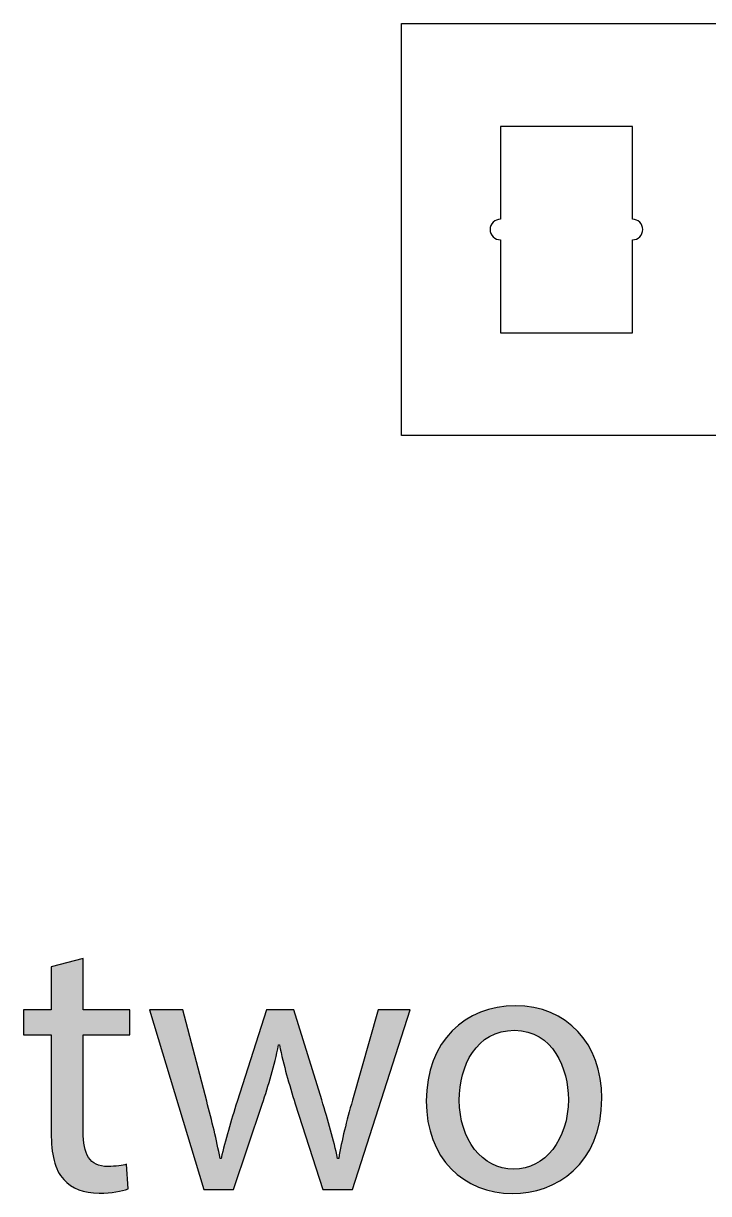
# Model space of a CAD drawing. Extents: x 4 to 601, y -234 to -4.
# Drawn here: x 516.58 to 533.21, y -162.57 to -134.18 of the extents above; entities that cross this region are included whole.
import ezdxf

# ---------------------------------------------------------------- set-up
doc = ezdxf.new("R2010")
doc.units = 0
doc.layers.add('LAYER_1', color=7, linetype='CONTINUOUS')

# ---------------------------------------------------------------- blocks, each defined once
blk = doc.blocks.new('*U10')
at = {"layer": 'LAYER_1', "color": 250}
for points in [[(517.724, -162.369), (517.563, -156.987), (517.724, -156.944)], [(517.923, -162.473), (517.724, -156.944), (517.923, -156.891)], [(517.724, -162.369), (517.724, -156.944), (517.923, -162.473)], [(518.031, -162.503), (517.923, -156.891), (518.031, -156.862)], [(517.923, -162.473), (517.923, -156.891), (518.031, -162.503)], [(517.273, -161.453), (517.257, -157.069), (517.273, -157.064)], [(517.257, -161.092), (517.257, -157.069), (517.273, -161.453)], [(517.325, -161.764), (517.273, -157.064), (517.325, -157.05)], [(517.273, -161.453), (517.273, -157.064), (517.325, -161.764)], [(517.42, -162.022), (517.325, -157.05), (517.42, -157.025)], [(517.325, -161.764), (517.325, -157.05), (517.42, -162.022)], [(517.563, -162.226), (517.42, -157.025), (517.563, -156.987)], [(517.42, -162.022), (517.42, -157.025), (517.563, -162.226)], [(517.563, -162.226), (517.563, -156.987), (517.724, -162.369)], [(516.582, -158.716), (516.582, -158.113), (517.257, -158.716)], [(517.257, -158.716), (516.582, -158.113), (517.257, -158.113)], [(518.031, -162.503), (518.031, -161.065), (518.062, -162.512)], [(518.062, -162.512), (518.062, -161.425), (518.102, -162.523)], [(518.102, -162.523), (518.102, -161.57), (518.155, -162.537)], [(518.155, -162.537), (518.155, -161.676), (518.162, -162.538)], [(518.162, -162.538), (518.162, -161.69), (518.243, -162.544)], [(518.243, -162.544), (518.243, -161.786), (518.346, -162.553)], [(518.346, -162.553), (518.346, -161.855), (518.418, -162.559)], [(518.826, -162.529), (518.625, -161.911), (518.826, -161.898)], [(518.895, -162.51), (518.826, -161.898), (518.895, -161.894)], [(519.084, -162.461), (518.895, -161.894), (519.084, -161.857)]]:
    blk.add_solid(points, dxfattribs=at)
at = {"layer": 'LAYER_1', "color": 250, "extrusion": (0, 0, -1)}
for points in [[(-518.031, -158.716), (-518.031, -158.113), (-518.062, -158.716)], [(-518.062, -158.716), (-518.031, -158.113), (-518.062, -158.113)], [(-518.062, -158.716), (-518.062, -158.113), (-518.102, -158.716)], [(-518.102, -158.716), (-518.062, -158.113), (-518.102, -158.113)], [(-518.102, -158.716), (-518.102, -158.113), (-518.155, -158.716)], [(-518.155, -158.716), (-518.102, -158.113), (-518.155, -158.113)], [(-518.155, -158.716), (-518.155, -158.113), (-518.162, -158.716)], [(-518.162, -158.716), (-518.155, -158.113), (-518.162, -158.113)], [(-518.162, -158.716), (-518.162, -158.113), (-518.243, -158.716)], [(-518.243, -158.716), (-518.162, -158.113), (-518.243, -158.113)], [(-518.243, -158.716), (-518.243, -158.113), (-518.346, -158.716)], [(-518.346, -158.716), (-518.243, -158.113), (-518.346, -158.113)], [(-518.346, -158.716), (-518.346, -158.113), (-518.418, -158.716)], [(-518.418, -158.716), (-518.346, -158.113), (-518.418, -158.113)], [(-518.418, -158.716), (-518.418, -158.113), (-518.473, -158.716)], [(-518.473, -158.716), (-518.418, -158.113), (-518.473, -158.113)], [(-518.473, -158.716), (-518.473, -158.113), (-518.625, -158.716)], [(-518.625, -158.716), (-518.473, -158.113), (-518.625, -158.113)], [(-518.625, -158.716), (-518.625, -158.113), (-518.826, -158.716)], [(-518.826, -158.716), (-518.625, -158.113), (-518.826, -158.113)], [(-518.826, -158.716), (-518.826, -158.113), (-518.895, -158.716)], [(-518.895, -158.716), (-518.826, -158.113), (-518.895, -158.113)], [(-518.895, -158.716), (-518.895, -158.113), (-519.084, -158.716)], [(-519.084, -158.716), (-518.895, -158.113), (-519.084, -158.113)], [(-519.084, -158.716), (-519.084, -158.113), (-519.12, -158.716)], [(-519.12, -158.716), (-519.084, -158.113), (-519.12, -158.113)], [(-519.12, -158.716), (-519.12, -158.113), (-519.165, -158.716)], [(-519.165, -158.716), (-519.12, -158.113), (-519.165, -158.113)], [(-518.062, -162.512), (-518.031, -161.065), (-518.062, -161.425)], [(-518.102, -162.523), (-518.062, -161.425), (-518.102, -161.57)], [(-518.155, -162.537), (-518.102, -161.57), (-518.155, -161.676)], [(-518.162, -162.538), (-518.155, -161.676), (-518.162, -161.69)], [(-518.243, -162.544), (-518.162, -161.69), (-518.243, -161.786)], [(-518.346, -162.553), (-518.243, -161.786), (-518.346, -161.855)], [(-518.418, -162.559), (-518.346, -161.855), (-518.418, -161.879)], [(-518.418, -162.559), (-518.418, -161.879), (-518.473, -162.555)], [(-518.473, -162.555), (-518.418, -161.879), (-518.473, -161.897)], [(-518.473, -162.555), (-518.473, -161.897), (-518.625, -162.544)], [(-518.625, -162.544), (-518.473, -161.897), (-518.625, -161.911)], [(-518.625, -162.544), (-518.625, -161.911), (-518.826, -162.529)], [(-518.826, -162.529), (-518.826, -161.898), (-518.895, -162.51)], [(-518.895, -162.51), (-518.895, -161.894), (-519.084, -162.461)], [(-519.084, -162.461), (-519.084, -161.857), (-519.12, -162.451)]]:
    blk.add_solid(points, dxfattribs=at)
blk = doc.blocks.new('*U11')
at = {"layer": 'LAYER_1', "color": 250, "extrusion": (0, 0, -1)}
for points in [[(-520.452, -160.799), (-519.642, -158.113), (-520.452, -158.113)], [(-520.956, -162.469), (-520.452, -158.113), (-520.956, -160.049)], [(-522.477, -160.076), (-522.477, -158.113), (-522.593, -159.699)], [(-522.593, -159.699), (-522.477, -158.113), (-522.593, -158.113)], [(-522.593, -159.699), (-522.593, -158.113), (-522.774, -158.959)], [(-522.774, -158.959), (-522.593, -158.113), (-522.774, -158.113)], [(-522.774, -158.959), (-522.774, -158.113), (-522.792, -158.959)], [(-522.792, -158.959), (-522.774, -158.113), (-522.792, -158.113)], [(-522.968, -159.685), (-522.792, -158.113), (-522.968, -158.113)], [(-523.143, -160.27), (-522.968, -158.113), (-523.143, -158.113)], [(-523.178, -160.39), (-523.143, -158.113), (-523.178, -158.228)], [(-523.818, -162.385), (-523.178, -158.228), (-523.818, -160.291)], [(-525.186, -160.543), (-525.186, -158.113), (-525.969, -158.113)], [(-522.378, -160.399), (-522.378, -158.423), (-522.477, -160.076)], [(-520.956, -162.469), (-520.956, -160.049), (-521.028, -162.469)], [(-521.028, -162.469), (-520.956, -160.049), (-521.028, -160.327)], [(-521.028, -162.469), (-521.028, -160.327), (-521.206, -162.469)], [(-521.206, -162.469), (-521.028, -160.327), (-521.206, -161.033)], [(-521.766, -162.203), (-521.766, -160.336), (-522.378, -160.399)], [(-523.845, -162.469), (-523.818, -160.291), (-523.845, -160.383)], [(-524.565, -162.469), (-524.565, -160.3), (-525.186, -160.543)], [(-521.676, -162.469), (-521.676, -160.636), (-521.766, -162.203)], [(-523.845, -162.469), (-523.845, -160.383), (-524.035, -162.469)], [(-524.035, -162.469), (-523.845, -160.383), (-524.035, -161.032)], [(-521.206, -162.469), (-521.206, -161.033), (-521.352, -162.469)], [(-521.352, -162.469), (-521.206, -161.033), (-521.352, -161.713)], [(-521.556, -162.469), (-521.556, -161.035), (-521.676, -162.469)], [(-524.035, -162.469), (-524.035, -161.032), (-524.205, -162.469)], [(-524.205, -162.469), (-524.035, -161.032), (-524.205, -161.713)], [(-524.371, -162.469), (-524.371, -161.033), (-524.565, -162.469)], [(-521.352, -162.469), (-521.352, -161.713), (-521.379, -162.469)], [(-521.379, -162.469), (-521.352, -161.713), (-521.379, -161.713)], [(-521.379, -162.469), (-521.379, -161.713), (-521.556, -162.469)], [(-524.205, -162.469), (-524.205, -161.713), (-524.232, -162.469)], [(-524.232, -162.469), (-524.205, -161.713), (-524.232, -161.713)], [(-524.232, -162.469), (-524.232, -161.713), (-524.371, -162.469)]]:
    blk.add_solid(points, dxfattribs=at)
at = {"layer": 'LAYER_1', "color": 250}
for points in [[(520.452, -160.799), (520.452, -158.113), (520.956, -162.469)], [(522.477, -160.076), (522.378, -158.423), (522.477, -158.113)], [(522.792, -158.959), (522.792, -158.113), (522.968, -159.685)], [(522.968, -159.685), (522.968, -158.113), (523.143, -160.27)], [(523.143, -160.27), (523.143, -158.113), (523.178, -160.39)], [(523.178, -160.39), (523.178, -158.228), (523.818, -162.385)], [(525.186, -160.543), (524.565, -160.3), (525.186, -158.113)], [(522.378, -160.399), (521.766, -160.336), (522.378, -158.423)], [(521.766, -162.203), (521.676, -160.636), (521.766, -160.336)], [(523.818, -162.385), (523.818, -160.291), (523.845, -162.469)], [(524.565, -162.469), (524.371, -161.033), (524.565, -160.3)], [(521.676, -162.469), (521.556, -161.035), (521.676, -160.636)], [(521.556, -162.469), (521.379, -161.713), (521.556, -161.035)], [(524.371, -162.469), (524.232, -161.713), (524.371, -161.033)]]:
    blk.add_solid(points, dxfattribs=at)
blk = doc.blocks.new('*U12')
at = {"layer": 'LAYER_1', "color": 250}
for points in [[(527.893, -158.756), (527.868, -158.102), (527.893, -158.096)], [(527.947, -158.731), (527.893, -158.096), (527.947, -158.084)], [(528.015, -158.698), (527.947, -158.084), (528.015, -158.068)], [(528.026, -158.693), (528.015, -158.068), (528.026, -158.065)], [(528.07, -158.679), (528.026, -158.065), (528.07, -158.055)], [(528.077, -158.677), (528.07, -158.055), (528.077, -158.053)], [(528.171, -158.647), (528.077, -158.053), (528.171, -158.04)], [(528.201, -158.641), (528.171, -158.04), (528.201, -158.036)], [(528.226, -158.637), (528.201, -158.036), (528.226, -158.033)], [(528.293, -158.624), (528.226, -158.033), (528.293, -158.024)], [(528.328, -158.618), (528.293, -158.024), (528.328, -158.022)], [(528.337, -158.617), (528.328, -158.022), (528.337, -158.022)], [(528.444, -158.611), (528.337, -158.022), (528.444, -158.017)], [(528.48, -158.609), (528.444, -158.017), (528.48, -158.015)], [(528.498, -158.608), (528.48, -158.015), (528.498, -158.015)], [(528.516, -158.609), (528.498, -158.015), (528.516, -158.014)], [(528.498, -158.608), (528.498, -158.015), (528.516, -158.609)], [(528.516, -158.609), (528.516, -158.014), (528.619, -158.616)], [(528.619, -158.616), (528.619, -158.019), (528.667, -158.619)], [(528.667, -158.619), (528.667, -158.021), (528.745, -158.634)], [(528.745, -158.634), (528.745, -158.024), (528.754, -158.636)], [(528.754, -158.636), (528.754, -158.025), (528.823, -158.65)], [(528.823, -158.65), (528.823, -158.035), (528.839, -158.655)], [(528.839, -158.655), (528.839, -158.038), (528.882, -158.67)], [(528.882, -158.67), (528.882, -158.044), (528.965, -158.699)], [(528.965, -158.699), (528.965, -158.055), (528.966, -158.699)], [(528.966, -158.699), (528.966, -158.056), (529.005, -158.719)], [(529.005, -158.719), (529.005, -158.065), (529.097, -158.766)], [(529.097, -158.766), (529.097, -158.088), (529.121, -158.783)], [(529.121, -158.783), (529.121, -158.094), (529.174, -158.819)], [(527.302, -159.493), (527.265, -158.389), (527.302, -158.361)], [(527.334, -159.401), (527.302, -158.361), (527.334, -158.342)], [(527.371, -159.326), (527.334, -158.342), (527.371, -158.321)], [(527.4, -159.268), (527.371, -158.321), (527.4, -158.304)], [(527.437, -159.208), (527.4, -158.304), (527.437, -158.282)], [(527.445, -159.195), (527.437, -158.282), (527.445, -158.277)], [(527.476, -159.143), (527.445, -158.277), (527.476, -158.259)], [(527.48, -159.138), (527.476, -158.259), (527.48, -158.257)], [(527.528, -159.075), (527.48, -158.257), (527.528, -158.235)], [(527.564, -159.029), (527.528, -158.235), (527.564, -158.218)], [(527.62, -158.969), (527.564, -158.218), (527.62, -158.193)], [(527.662, -158.925), (527.62, -158.193), (527.662, -158.173)], [(527.62, -158.969), (527.62, -158.193), (527.62, -158.193)], [(527.669, -158.919), (527.662, -158.173), (527.669, -158.17)], [(527.721, -158.876), (527.669, -158.17), (527.721, -158.153)], [(527.772, -158.834), (527.721, -158.153), (527.772, -158.135)], [(527.813, -158.807), (527.772, -158.135), (527.813, -158.121)], [(527.83, -158.796), (527.813, -158.121), (527.83, -158.115)], [(527.868, -158.772), (527.83, -158.115), (527.868, -158.102)], [(529.174, -158.819), (529.174, -158.106), (529.215, -158.848)], [(529.215, -158.848), (529.215, -158.121), (529.227, -158.858)], [(529.227, -158.858), (529.227, -158.125), (529.23, -158.861)], [(529.23, -158.861), (529.23, -158.127), (529.322, -158.943)], [(529.322, -158.943), (529.322, -158.159), (529.332, -158.954)], [(529.332, -158.954), (529.332, -158.163), (529.371, -158.998)], [(529.371, -158.998), (529.371, -158.177), (529.413, -159.046)], [(529.413, -159.046), (529.413, -158.197), (529.417, -159.05)], [(529.417, -159.05), (529.417, -158.199), (529.425, -159.061)], [(529.425, -159.061), (529.425, -158.202), (529.501, -159.168)], [(529.501, -159.168), (529.501, -158.239), (529.509, -159.182)], [(529.509, -159.182), (529.509, -158.242), (529.556, -159.274)], [(529.556, -159.274), (529.556, -158.265), (529.583, -159.326)], [(529.583, -159.326), (529.583, -158.282), (529.593, -159.344)], [(529.593, -159.344), (529.593, -158.288), (529.637, -159.428)], [(529.637, -159.428), (529.637, -158.315), (529.702, -159.625)], [(529.702, -159.625), (529.702, -158.355), (529.729, -159.705)], [(529.729, -159.705), (529.729, -158.372), (529.73, -159.709)], [(529.73, -159.709), (529.73, -158.373), (529.763, -159.883)], [(526.957, -161.964), (526.845, -158.781), (526.957, -158.653)], [(526.983, -161.988), (526.957, -158.653), (526.983, -158.624)], [(526.957, -161.964), (526.957, -158.653), (526.983, -161.988)], [(527.105, -162.101), (526.983, -158.624), (527.105, -158.513)], [(526.983, -161.988), (526.983, -158.624), (527.105, -162.101)], [(527.136, -162.125), (527.105, -158.513), (527.136, -158.484)], [(527.105, -162.101), (527.105, -158.513), (527.136, -162.125)], [(527.157, -162.141), (527.136, -158.484), (527.157, -158.468)], [(527.136, -162.125), (527.136, -158.484), (527.157, -162.141)], [(527.176, -159.99), (527.157, -158.468), (527.176, -158.454)], [(527.182, -159.959), (527.176, -158.454), (527.182, -158.45)], [(527.235, -159.686), (527.182, -158.45), (527.235, -158.411)], [(527.255, -159.629), (527.235, -158.411), (527.255, -158.396)], [(527.265, -159.6), (527.255, -158.396), (527.265, -158.389)], [(529.763, -159.883), (529.763, -158.398), (529.777, -159.955)], [(529.777, -159.955), (529.777, -158.409), (529.785, -159.998)], [(529.785, -159.998), (529.785, -158.415), (529.803, -160.282)], [(526.824, -161.81), (526.721, -158.954), (526.824, -158.81)], [(526.845, -161.834), (526.824, -158.81), (526.845, -158.781)], [(526.824, -161.81), (526.824, -158.81), (526.845, -161.834)], [(526.845, -161.834), (526.845, -158.781), (526.957, -161.964)], [(526.602, -161.457), (526.523, -159.35), (526.602, -159.17)], [(526.614, -161.477), (526.602, -159.17), (526.614, -159.144)], [(526.602, -161.457), (526.602, -159.17), (526.614, -161.477)], [(526.705, -161.641), (526.614, -159.144), (526.705, -158.982)], [(526.614, -161.477), (526.614, -159.144), (526.705, -161.641)], [(526.721, -161.664), (526.705, -158.982), (526.721, -158.954)], [(526.705, -161.641), (526.705, -158.982), (526.721, -161.664)], [(526.721, -161.664), (526.721, -158.954), (526.824, -161.81)], [(526.516, -161.258), (526.451, -159.572), (526.516, -159.373)], [(526.523, -161.275), (526.516, -159.373), (526.523, -159.35)], [(526.516, -161.258), (526.516, -159.373), (526.523, -161.275)], [(526.523, -161.275), (526.523, -159.35), (526.602, -161.457)], [(526.447, -161.045), (526.399, -159.809), (526.447, -159.592)], [(526.451, -161.059), (526.447, -159.592), (526.451, -159.572)], [(526.447, -161.045), (526.447, -159.592), (526.451, -161.059)], [(526.451, -161.059), (526.451, -159.572), (526.516, -161.258)], [(526.366, -160.579), (526.355, -160.327), (526.366, -160.073)], [(526.397, -160.819), (526.366, -160.061), (526.397, -159.824)], [(526.366, -160.583), (526.366, -160.073), (526.366, -160.061)], [(526.366, -160.583), (526.366, -160.061), (526.397, -160.819)], [(526.366, -160.579), (526.366, -160.073), (526.366, -160.583)], [(526.399, -160.828), (526.397, -159.824), (526.399, -159.809)], [(526.397, -160.819), (526.397, -159.824), (526.399, -160.828)], [(526.399, -160.828), (526.399, -159.809), (526.447, -161.045)], [(527.157, -162.141), (527.157, -160.3), (527.176, -162.155)], [(529.803, -162.115), (529.785, -160.524), (529.803, -160.282)], [(527.176, -162.155), (527.176, -160.565), (527.182, -162.16)], [(527.182, -162.16), (527.182, -160.646), (527.235, -162.199)], [(529.777, -162.136), (529.763, -160.695), (529.777, -160.636)], [(529.785, -162.13), (529.777, -160.636), (529.785, -160.524)], [(527.235, -162.199), (527.235, -160.877), (527.255, -162.214)], [(529.729, -162.17), (529.702, -160.96), (529.729, -160.844)], [(529.73, -162.169), (529.729, -160.844), (529.73, -160.838)], [(529.763, -162.148), (529.73, -160.838), (529.763, -160.695)], [(527.255, -162.214), (527.255, -160.964), (527.265, -162.222)], [(527.265, -162.222), (527.265, -160.988), (527.302, -162.245)], [(527.302, -162.245), (527.302, -161.08), (527.334, -162.264)], [(527.334, -162.264), (527.334, -161.158), (527.371, -162.286)], [(529.637, -162.232), (529.593, -161.225), (529.637, -161.119)], [(529.702, -162.188), (529.637, -161.119), (529.702, -160.96)], [(527.371, -162.286), (527.371, -161.249), (527.4, -162.303)], [(527.4, -162.303), (527.4, -161.299), (527.437, -162.326)], [(527.437, -162.326), (527.437, -161.363), (527.445, -162.329)], [(527.445, -162.329), (527.445, -161.377), (527.476, -162.344)], [(527.476, -162.344), (527.476, -161.421), (527.48, -162.346)], [(527.48, -162.346), (527.48, -161.427), (527.528, -162.368)], [(527.528, -162.368), (527.528, -161.495), (527.564, -162.385)], [(529.425, -162.35), (529.417, -161.504), (529.425, -161.496)], [(529.501, -162.309), (529.425, -161.496), (529.501, -161.388)], [(529.509, -162.306), (529.501, -161.388), (529.509, -161.377)], [(529.556, -162.28), (529.509, -161.377), (529.556, -161.295)], [(529.583, -162.266), (529.556, -161.295), (529.583, -161.248)], [(529.593, -162.261), (529.583, -161.248), (529.593, -161.225)], [(527.564, -162.385), (527.564, -161.536), (527.62, -162.412)], [(527.62, -162.412), (527.62, -161.601), (527.62, -162.412)], [(527.62, -162.412), (527.62, -161.601), (527.662, -162.426)], [(527.662, -162.426), (527.662, -161.64), (527.669, -162.429)], [(527.669, -162.429), (527.669, -161.647), (527.721, -162.447)], [(527.721, -162.447), (527.721, -161.696), (527.772, -162.465)], [(527.772, -162.465), (527.772, -161.734), (527.813, -162.479)], [(527.813, -162.479), (527.813, -161.765), (527.83, -162.483)], [(527.83, -162.483), (527.83, -161.778), (527.868, -162.493)], [(529.121, -162.461), (529.097, -161.794), (529.121, -161.779)], [(529.174, -162.447), (529.121, -161.779), (529.174, -161.74)], [(529.215, -162.436), (529.174, -161.74), (529.215, -161.709)], [(529.227, -162.433), (529.215, -161.709), (529.227, -161.7)], [(529.23, -162.432), (529.227, -161.7), (529.23, -161.697)], [(529.322, -162.394), (529.23, -161.697), (529.322, -161.612)], [(529.332, -162.39), (529.322, -161.612), (529.332, -161.603)], [(529.371, -162.374), (529.332, -161.603), (529.371, -161.557)], [(529.413, -162.356), (529.371, -161.557), (529.413, -161.509)], [(529.417, -162.354), (529.413, -161.509), (529.417, -161.504)], [(527.868, -162.493), (527.868, -161.8), (527.893, -162.499)], [(527.893, -162.499), (527.893, -161.815), (527.947, -162.512)], [(527.947, -162.512), (527.947, -161.847), (528.015, -162.528)], [(528.015, -162.528), (528.015, -161.877), (528.026, -162.53)], [(528.026, -162.53), (528.026, -161.882), (528.07, -162.536)], [(528.07, -162.536), (528.07, -161.901), (528.077, -162.537)], [(528.077, -162.537), (528.077, -161.903), (528.171, -162.55)], [(528.171, -162.55), (528.171, -161.932), (528.201, -162.554)], [(528.201, -162.554), (528.201, -161.941), (528.226, -162.558)], [(528.226, -162.558), (528.226, -161.946), (528.293, -162.561)], [(528.293, -162.561), (528.293, -161.958), (528.328, -162.563)], [(528.328, -162.563), (528.328, -161.964), (528.337, -162.563)], [(528.337, -162.563), (528.337, -161.966), (528.444, -162.568)], [(528.498, -162.563), (528.48, -161.974), (528.498, -161.973)], [(528.516, -162.562), (528.498, -161.973), (528.516, -161.972)], [(528.619, -162.553), (528.516, -161.972), (528.619, -161.966)], [(528.667, -162.549), (528.619, -161.966), (528.667, -161.957)], [(528.745, -162.543), (528.667, -161.957), (528.745, -161.943)], [(528.754, -162.542), (528.745, -161.943), (528.754, -161.941)], [(528.823, -162.536), (528.754, -161.941), (528.823, -161.92)], [(528.839, -162.535), (528.823, -161.92), (528.839, -161.915)], [(528.882, -162.523), (528.839, -161.915), (528.882, -161.902)], [(528.965, -162.502), (528.882, -161.902), (528.965, -161.865)], [(528.966, -162.502), (528.965, -161.865), (528.966, -161.865)], [(529.005, -162.491), (528.966, -161.865), (529.005, -161.847)], [(529.097, -162.467), (529.005, -161.847), (529.097, -161.794)]]:
    blk.add_solid(points, dxfattribs=at)
at = {"layer": 'LAYER_1', "color": 250, "extrusion": (0, 0, -1)}
for points in [[(-527.893, -158.756), (-527.893, -158.096), (-527.947, -158.731)], [(-527.947, -158.731), (-527.947, -158.084), (-528.015, -158.698)], [(-528.015, -158.698), (-528.015, -158.068), (-528.026, -158.693)], [(-528.026, -158.693), (-528.026, -158.065), (-528.07, -158.679)], [(-528.07, -158.679), (-528.07, -158.055), (-528.077, -158.677)], [(-528.077, -158.677), (-528.077, -158.053), (-528.171, -158.647)], [(-528.171, -158.647), (-528.171, -158.04), (-528.201, -158.641)], [(-528.201, -158.641), (-528.201, -158.036), (-528.226, -158.637)], [(-528.226, -158.637), (-528.226, -158.033), (-528.293, -158.624)], [(-528.293, -158.624), (-528.293, -158.024), (-528.328, -158.618)], [(-528.328, -158.618), (-528.328, -158.022), (-528.337, -158.617)], [(-528.337, -158.617), (-528.337, -158.022), (-528.444, -158.611)], [(-528.444, -158.611), (-528.444, -158.017), (-528.48, -158.609)], [(-528.48, -158.609), (-528.48, -158.015), (-528.498, -158.608)], [(-528.619, -158.616), (-528.516, -158.014), (-528.619, -158.019)], [(-528.667, -158.619), (-528.619, -158.019), (-528.667, -158.021)], [(-528.745, -158.634), (-528.667, -158.021), (-528.745, -158.024)], [(-528.754, -158.636), (-528.745, -158.024), (-528.754, -158.025)], [(-528.823, -158.65), (-528.754, -158.025), (-528.823, -158.035)], [(-528.839, -158.655), (-528.823, -158.035), (-528.839, -158.038)], [(-528.882, -158.67), (-528.839, -158.038), (-528.882, -158.044)], [(-528.965, -158.699), (-528.882, -158.044), (-528.965, -158.055)], [(-528.966, -158.699), (-528.965, -158.055), (-528.966, -158.056)], [(-529.005, -158.719), (-528.966, -158.056), (-529.005, -158.065)], [(-529.097, -158.766), (-529.005, -158.065), (-529.097, -158.088)], [(-529.121, -158.783), (-529.097, -158.088), (-529.121, -158.094)], [(-529.174, -158.819), (-529.121, -158.094), (-529.174, -158.106)], [(-527.302, -159.493), (-527.302, -158.361), (-527.334, -159.401)], [(-527.334, -159.401), (-527.334, -158.342), (-527.371, -159.326)], [(-527.371, -159.326), (-527.371, -158.321), (-527.4, -159.268)], [(-527.4, -159.268), (-527.4, -158.304), (-527.437, -159.208)], [(-527.437, -159.208), (-527.437, -158.282), (-527.445, -159.195)], [(-527.445, -159.195), (-527.445, -158.277), (-527.476, -159.143)], [(-527.476, -159.143), (-527.476, -158.259), (-527.48, -159.138)], [(-527.48, -159.138), (-527.48, -158.257), (-527.528, -159.075)], [(-527.528, -159.075), (-527.528, -158.235), (-527.564, -159.029)], [(-527.564, -159.029), (-527.564, -158.218), (-527.62, -158.969)], [(-527.62, -158.969), (-527.62, -158.193), (-527.62, -158.969)], [(-527.62, -158.969), (-527.62, -158.193), (-527.662, -158.925)], [(-527.662, -158.925), (-527.662, -158.173), (-527.669, -158.919)], [(-527.669, -158.919), (-527.669, -158.17), (-527.721, -158.876)], [(-527.721, -158.876), (-527.721, -158.153), (-527.772, -158.834)], [(-527.772, -158.834), (-527.772, -158.135), (-527.813, -158.807)], [(-527.813, -158.807), (-527.813, -158.121), (-527.83, -158.796)], [(-527.83, -158.796), (-527.83, -158.115), (-527.868, -158.772)], [(-527.868, -158.772), (-527.868, -158.102), (-527.893, -158.756)], [(-529.215, -158.848), (-529.174, -158.106), (-529.215, -158.121)], [(-529.227, -158.858), (-529.215, -158.121), (-529.227, -158.125)], [(-529.23, -158.861), (-529.227, -158.125), (-529.23, -158.127)], [(-529.322, -158.943), (-529.23, -158.127), (-529.322, -158.159)], [(-529.332, -158.954), (-529.322, -158.159), (-529.332, -158.163)], [(-529.371, -158.998), (-529.332, -158.163), (-529.371, -158.177)], [(-529.413, -159.046), (-529.371, -158.177), (-529.413, -158.197)], [(-529.417, -159.05), (-529.413, -158.197), (-529.417, -158.199)], [(-529.425, -159.061), (-529.417, -158.199), (-529.425, -158.202)], [(-529.501, -159.168), (-529.425, -158.202), (-529.501, -158.239)], [(-529.509, -159.182), (-529.501, -158.239), (-529.509, -158.242)], [(-529.556, -159.274), (-529.509, -158.242), (-529.556, -158.265)], [(-529.583, -159.326), (-529.556, -158.265), (-529.583, -158.282)], [(-529.593, -159.344), (-529.583, -158.282), (-529.593, -158.288)], [(-529.637, -159.428), (-529.593, -158.288), (-529.637, -158.315)], [(-529.702, -159.625), (-529.637, -158.315), (-529.702, -158.355)], [(-529.729, -159.705), (-529.702, -158.355), (-529.729, -158.372)], [(-529.73, -159.709), (-529.729, -158.372), (-529.73, -158.373)], [(-529.763, -159.883), (-529.73, -158.373), (-529.763, -158.398)], [(-527.157, -160.3), (-527.157, -158.468), (-527.176, -159.99)], [(-527.176, -159.99), (-527.176, -158.454), (-527.182, -159.959)], [(-527.182, -159.959), (-527.182, -158.45), (-527.235, -159.686)], [(-527.235, -159.686), (-527.235, -158.411), (-527.255, -159.629)], [(-527.255, -159.629), (-527.255, -158.396), (-527.265, -159.6)], [(-527.265, -159.6), (-527.265, -158.389), (-527.302, -159.493)], [(-529.777, -159.955), (-529.763, -158.398), (-529.777, -158.409)], [(-529.785, -159.998), (-529.777, -158.409), (-529.785, -158.415)], [(-529.803, -160.282), (-529.785, -158.415), (-529.803, -158.429)], [(-529.803, -162.115), (-529.803, -158.429), (-529.888, -162.044)], [(-529.888, -162.044), (-529.803, -158.429), (-529.888, -158.495)], [(-529.888, -162.044), (-529.888, -158.495), (-529.923, -162.016)], [(-529.923, -162.016), (-529.888, -158.495), (-529.923, -158.529)], [(-529.923, -162.016), (-529.923, -158.529), (-530.033, -161.903)], [(-530.033, -161.903), (-529.923, -158.529), (-530.033, -158.635)], [(-530.033, -161.903), (-530.033, -158.635), (-530.071, -161.865)], [(-530.071, -161.865), (-530.033, -158.635), (-530.071, -158.679)], [(-530.071, -161.865), (-530.071, -158.679), (-530.164, -161.746)], [(-530.164, -161.746), (-530.071, -158.679), (-530.164, -158.79)], [(-530.164, -161.746), (-530.164, -158.79), (-530.204, -161.695)], [(-530.204, -161.695), (-530.164, -158.79), (-530.204, -158.85)], [(-530.204, -161.695), (-530.204, -158.85), (-530.279, -161.574)], [(-530.279, -161.574), (-530.204, -158.85), (-530.279, -158.96)], [(-530.279, -161.574), (-530.279, -158.96), (-530.322, -161.505)], [(-530.322, -161.505), (-530.279, -158.96), (-530.322, -159.04)], [(-530.322, -161.505), (-530.322, -159.04), (-530.378, -161.387)], [(-530.378, -161.387), (-530.322, -159.04), (-530.378, -159.145)], [(-530.378, -161.387), (-530.378, -159.145), (-530.422, -161.296)], [(-530.422, -161.296), (-530.378, -159.145), (-530.422, -159.249)], [(-530.422, -161.296), (-530.422, -159.249), (-530.461, -161.185)], [(-530.461, -161.185), (-530.422, -159.249), (-530.461, -159.343)], [(-530.461, -161.185), (-530.461, -159.343), (-530.503, -161.067)], [(-530.503, -161.067), (-530.461, -159.343), (-530.503, -159.477)], [(-530.503, -161.067), (-530.503, -159.477), (-530.527, -160.968)], [(-530.527, -160.968), (-530.503, -159.477), (-530.527, -159.553)], [(-530.527, -160.968), (-530.527, -159.553), (-530.563, -160.817)], [(-530.563, -160.817), (-530.527, -159.553), (-530.563, -159.724)], [(-530.563, -160.817), (-530.563, -159.724), (-530.574, -160.735)], [(-530.574, -160.735), (-530.563, -159.724), (-530.574, -159.776)], [(-530.574, -160.735), (-530.574, -159.776), (-530.6, -160.546)], [(-530.6, -160.546), (-530.574, -159.776), (-530.6, -159.986)], [(-530.6, -160.546), (-530.6, -159.986), (-530.603, -160.478)], [(-530.603, -160.478), (-530.6, -159.986), (-530.603, -160.01)], [(-530.603, -160.478), (-530.603, -160.01), (-530.613, -160.255)], [(-527.176, -162.155), (-527.157, -160.3), (-527.176, -160.565)], [(-527.182, -162.16), (-527.176, -160.565), (-527.182, -160.646)], [(-527.235, -162.199), (-527.182, -160.646), (-527.235, -160.877)], [(-529.777, -162.136), (-529.777, -160.636), (-529.785, -162.13)], [(-529.785, -162.13), (-529.785, -160.524), (-529.803, -162.115)], [(-527.255, -162.214), (-527.235, -160.877), (-527.255, -160.964)], [(-529.729, -162.17), (-529.729, -160.844), (-529.73, -162.169)], [(-529.73, -162.169), (-529.73, -160.838), (-529.763, -162.148)], [(-529.763, -162.148), (-529.763, -160.695), (-529.777, -162.136)], [(-527.265, -162.222), (-527.255, -160.964), (-527.265, -160.988)], [(-527.302, -162.245), (-527.265, -160.988), (-527.302, -161.08)], [(-527.334, -162.264), (-527.302, -161.08), (-527.334, -161.158)], [(-527.371, -162.286), (-527.334, -161.158), (-527.371, -161.249)], [(-529.637, -162.232), (-529.637, -161.119), (-529.702, -162.188)], [(-529.702, -162.188), (-529.702, -160.96), (-529.729, -162.17)], [(-527.4, -162.303), (-527.371, -161.249), (-527.4, -161.299)], [(-527.437, -162.326), (-527.4, -161.299), (-527.437, -161.363)], [(-527.445, -162.329), (-527.437, -161.363), (-527.445, -161.377)], [(-527.476, -162.344), (-527.445, -161.377), (-527.476, -161.421)], [(-527.48, -162.346), (-527.476, -161.421), (-527.48, -161.427)], [(-527.528, -162.368), (-527.48, -161.427), (-527.528, -161.495)], [(-527.564, -162.385), (-527.528, -161.495), (-527.564, -161.536)], [(-529.425, -162.35), (-529.425, -161.496), (-529.501, -162.309)], [(-529.501, -162.309), (-529.501, -161.388), (-529.509, -162.306)], [(-529.509, -162.306), (-529.509, -161.377), (-529.556, -162.28)], [(-529.556, -162.28), (-529.556, -161.295), (-529.583, -162.266)], [(-529.583, -162.266), (-529.583, -161.248), (-529.593, -162.261)], [(-529.593, -162.261), (-529.593, -161.225), (-529.637, -162.232)], [(-527.62, -162.412), (-527.564, -161.536), (-527.62, -161.601)], [(-527.62, -162.412), (-527.62, -161.601), (-527.62, -161.601)], [(-527.662, -162.426), (-527.62, -161.601), (-527.662, -161.64)], [(-527.669, -162.429), (-527.662, -161.64), (-527.669, -161.647)], [(-527.721, -162.447), (-527.669, -161.647), (-527.721, -161.696)], [(-527.772, -162.465), (-527.721, -161.696), (-527.772, -161.734)], [(-527.813, -162.479), (-527.772, -161.734), (-527.813, -161.765)], [(-527.83, -162.483), (-527.813, -161.765), (-527.83, -161.778)], [(-527.868, -162.493), (-527.83, -161.778), (-527.868, -161.8)], [(-529.121, -162.461), (-529.121, -161.779), (-529.174, -162.447)], [(-529.174, -162.447), (-529.174, -161.74), (-529.215, -162.436)], [(-529.215, -162.436), (-529.215, -161.709), (-529.227, -162.433)], [(-529.227, -162.433), (-529.227, -161.7), (-529.23, -162.432)], [(-529.23, -162.432), (-529.23, -161.697), (-529.322, -162.394)], [(-529.322, -162.394), (-529.322, -161.612), (-529.332, -162.39)], [(-529.332, -162.39), (-529.332, -161.603), (-529.371, -162.374)], [(-529.371, -162.374), (-529.371, -161.557), (-529.413, -162.356)], [(-529.413, -162.356), (-529.413, -161.509), (-529.417, -162.354)], [(-529.417, -162.354), (-529.417, -161.504), (-529.425, -162.35)], [(-527.893, -162.499), (-527.868, -161.8), (-527.893, -161.815)], [(-527.947, -162.512), (-527.893, -161.815), (-527.947, -161.847)], [(-528.015, -162.528), (-527.947, -161.847), (-528.015, -161.877)], [(-528.026, -162.53), (-528.015, -161.877), (-528.026, -161.882)], [(-528.07, -162.536), (-528.026, -161.882), (-528.07, -161.901)], [(-528.077, -162.537), (-528.07, -161.901), (-528.077, -161.903)], [(-528.171, -162.55), (-528.077, -161.903), (-528.171, -161.932)], [(-528.201, -162.554), (-528.171, -161.932), (-528.201, -161.941)], [(-528.226, -162.558), (-528.201, -161.941), (-528.226, -161.946)], [(-528.293, -162.561), (-528.226, -161.946), (-528.293, -161.958)], [(-528.328, -162.563), (-528.293, -161.958), (-528.328, -161.964)], [(-528.337, -162.563), (-528.328, -161.964), (-528.337, -161.966)], [(-528.444, -162.568), (-528.337, -161.966), (-528.444, -161.972)], [(-528.444, -162.568), (-528.444, -161.972), (-528.48, -162.565)], [(-528.48, -162.565), (-528.444, -161.972), (-528.48, -161.974)], [(-528.48, -162.565), (-528.48, -161.974), (-528.498, -162.563)], [(-528.498, -162.563), (-528.498, -161.973), (-528.516, -162.562)], [(-528.516, -162.562), (-528.516, -161.972), (-528.619, -162.553)], [(-528.619, -162.553), (-528.619, -161.966), (-528.667, -162.549)], [(-528.667, -162.549), (-528.667, -161.957), (-528.745, -162.543)], [(-528.745, -162.543), (-528.745, -161.943), (-528.754, -162.542)], [(-528.754, -162.542), (-528.754, -161.941), (-528.823, -162.536)], [(-528.823, -162.536), (-528.823, -161.92), (-528.839, -162.535)], [(-528.839, -162.535), (-528.839, -161.915), (-528.882, -162.523)], [(-528.882, -162.523), (-528.882, -161.902), (-528.965, -162.502)], [(-528.965, -162.502), (-528.965, -161.865), (-528.966, -162.502)], [(-528.966, -162.502), (-528.966, -161.865), (-529.005, -162.491)], [(-529.005, -162.491), (-529.005, -161.847), (-529.097, -162.467)], [(-529.097, -162.467), (-529.097, -161.794), (-529.121, -162.461)]]:
    blk.add_solid(points, dxfattribs=at)
blk = doc.blocks.new('BLOCK_3')
at = {"layer": 'LAYER_1'}
for points, knots in [([(518.031, -156.862), (518.031, -156.862), (518.031, -158.113), (518.031, -158.113), (518.031, -158.113), (519.165, -158.113), (519.165, -158.113), (519.165, -158.113), (519.165, -158.716), (519.165, -158.716), (519.165, -158.716), (518.031, -158.716), (518.031, -158.716), (518.031, -158.716), (518.031, -161.065), (518.031, -161.065), (518.031, -161.605), (518.184, -161.911), (518.625, -161.911), (518.832, -161.911), (518.985, -161.884), (519.084, -161.857), (519.084, -161.857), (519.12, -162.451), (519.12, -162.451), (518.966, -162.514), (518.724, -162.559), (518.418, -162.559), (518.049, -162.559), (517.752, -162.442), (517.563, -162.226), (517.338, -161.992), (517.257, -161.605), (517.257, -161.092), (517.257, -161.092), (517.257, -158.716), (517.257, -158.716), (517.257, -158.716), (516.582, -158.716), (516.582, -158.716), (516.582, -158.716), (516.582, -158.113), (516.582, -158.113), (516.582, -158.113), (517.257, -158.113), (517.257, -158.113), (517.257, -158.113), (517.257, -157.069), (517.257, -157.069), (517.257, -157.069), (518.031, -156.862), (518.031, -156.862)], [0, 0, 0, 0, 1, 1, 1, 2, 2, 2, 3, 3, 3, 4, 4, 4, 5, 5, 5, 6, 6, 6, 7, 7, 7, 8, 8, 8, 9, 9, 9, 10, 10, 10, 11, 11, 11, 12, 12, 12, 13, 13, 13, 14, 14, 14, 15, 15, 15, 16, 16, 16, 17, 17, 17, 17]), ([(530.613, -160.255), (530.613, -161.866), (529.497, -162.568), (528.444, -162.568), (527.264, -162.568), (526.355, -161.704), (526.355, -160.327), (526.355, -158.869), (527.31, -158.014), (528.516, -158.014), (529.767, -158.014), (530.613, -158.923), (530.613, -160.255)], [0, 0, 0, 0, 1, 1, 1, 2, 2, 2, 3, 3, 3, 4, 4, 4, 4]), ([(520.452, -158.113), (520.452, -158.113), (521.028, -160.327), (521.028, -160.327), (521.153, -160.813), (521.271, -161.263), (521.352, -161.713), (521.352, -161.713), (521.379, -161.713), (521.379, -161.713), (521.478, -161.272), (521.622, -160.804), (521.766, -160.336), (521.766, -160.336), (522.477, -158.113), (522.477, -158.113), (522.477, -158.113), (523.143, -158.113), (523.143, -158.113), (523.143, -158.113), (523.818, -160.291), (523.818, -160.291), (523.98, -160.813), (524.106, -161.272), (524.205, -161.713), (524.205, -161.713), (524.232, -161.713), (524.232, -161.713), (524.304, -161.272), (524.421, -160.813), (524.565, -160.3), (524.565, -160.3), (525.186, -158.113), (525.186, -158.113), (525.186, -158.113), (525.969, -158.113), (525.969, -158.113), (525.969, -158.113), (524.565, -162.469), (524.565, -162.469), (524.565, -162.469), (523.845, -162.469), (523.845, -162.469), (523.845, -162.469), (523.178, -160.39), (523.178, -160.39), (523.025, -159.904), (522.9, -159.472), (522.792, -158.959), (522.792, -158.959), (522.774, -158.959), (522.774, -158.959), (522.666, -159.481), (522.531, -159.931), (522.378, -160.399), (522.378, -160.399), (521.676, -162.469), (521.676, -162.469), (521.676, -162.469), (520.956, -162.469), (520.956, -162.469), (520.956, -162.469), (519.642, -158.113), (519.642, -158.113), (519.642, -158.113), (520.452, -158.113), (520.452, -158.113)], [0, 0, 0, 0, 1, 1, 1, 2, 2, 2, 3, 3, 3, 4, 4, 4, 5, 5, 5, 6, 6, 6, 7, 7, 7, 8, 8, 8, 9, 9, 9, 10, 10, 10, 11, 11, 11, 12, 12, 12, 13, 13, 13, 14, 14, 14, 15, 15, 15, 16, 16, 16, 17, 17, 17, 18, 18, 18, 19, 19, 19, 20, 20, 20, 21, 21, 21, 22, 22, 22, 22]), ([(527.157, -160.3), (527.157, -161.254), (527.706, -161.974), (528.48, -161.974), (529.236, -161.974), (529.803, -161.263), (529.803, -160.282), (529.803, -159.544), (529.434, -158.608), (528.498, -158.608), (527.562, -158.608), (527.157, -159.472), (527.157, -160.3)], [0, 0, 0, 0, 1, 1, 1, 2, 2, 2, 3, 3, 3, 4, 4, 4, 4])]:
    blk.add_open_spline(points, degree=3, knots=knots, dxfattribs=at)
at = {"layer": 'LAYER_1', "color": 250}
for name in ['*U10', '*U12', '*U11']:
    blk.add_blockref(name, (0, 0), dxfattribs=at)

msp = doc.modelspace()

# ---------------------------------------------------------------- linework, layer by layer
at = {"layer": 'LAYER_1'}
msp.add_lwpolyline([(533.758, -144.184), (525.757, -144.184), (525.757, -134.184), (533.758, -134.184), (533.758, -144.184)], dxfattribs=at)
msp.add_open_spline([(528.158, -138.934), (528.158, -138.934), (528.158, -136.683), (528.158, -136.683), (528.158, -136.683), (531.358, -136.683), (531.358, -136.683), (531.358, -136.683), (531.358, -138.934), (531.358, -138.934), (531.498, -138.934), (531.608, -139.047), (531.608, -139.185), (531.608, -139.322), (531.498, -139.435), (531.358, -139.435), (531.358, -139.435), (531.358, -141.686), (531.358, -141.686), (531.358, -141.686), (528.158, -141.686), (528.158, -141.686), (528.158, -141.686), (528.158, -139.435), (528.158, -139.435), (528.02, -139.435), (527.904, -139.322), (527.904, -139.185), (527.904, -139.047), (528.02, -138.934), (528.158, -138.934)], degree=3, knots=[0, 0, 0, 0, 1, 1, 1, 2, 2, 2, 3, 3, 3, 4, 4, 4, 5, 5, 5, 6, 6, 6, 7, 7, 7, 8, 8, 8, 9, 9, 9, 10, 10, 10, 10], dxfattribs=at)

# ---------------------------------------------------------------- block references
msp.add_blockref('BLOCK_3', (0, 0), dxfattribs=at)

doc.saveas('drawing.dxf')
